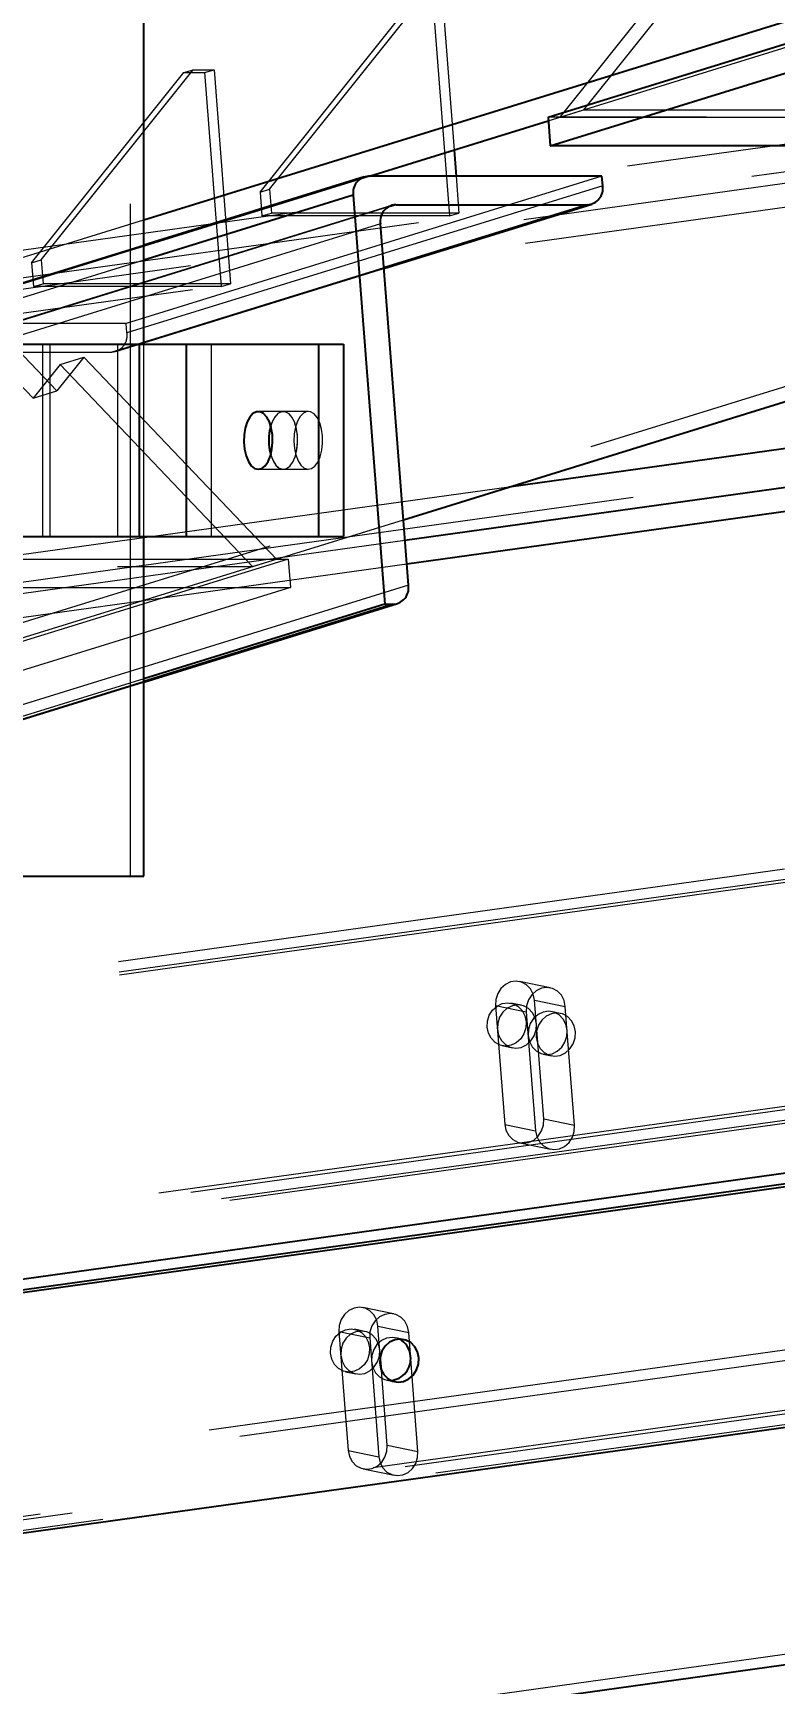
# Model space of a CAD drawing. Header units: millimetres. Extents: x 122 to 2816, y -707 to 556.
# Drawn here: x 678.192 to 679.593, y 301.451 to 304.569 of the extents above; entities that cross this region are included whole.
import ezdxf

# ---------------------------------------------------------------- set-up
doc = ezdxf.new("R2010")
doc.units = ezdxf.units.MM
doc.header["$PDSIZE"] = -1
doc.linetypes.add('HIDDEN', pattern=[1.905, 1.27, -0.635])
doc.layers.add('FORMAT', color=7, linetype='Continuous')
doc.styles.add('SLDTEXTSTYLE7', font='TXT', dxfattribs={"width": 0.75})
doc.dimstyles.new('SLDDIMSTYLE4', dxfattribs={"dimtxt": 1.852083, "dimasz": 1.852083, "dimexe": 0, "dimexo": 0.625, "dimgap": 0.463021, "dimtad": 1, "dimdec": 0, "dimlfac": 110, "dimrnd": 1e-09, "dimzin": 12, "dimtxsty": 'SLDTEXTSTYLE7', "dimsah": 1, "dimcen": 2.5, "dimazin": 3, "dimtfac": 1, "dimtdec": 0, "dimtmove": 0, "dimatfit": 0, "dimfrac": 2, "dimtzin": 12})

# ---------------------------------------------------------------- blocks, each defined once
blk = doc.blocks.new('*D1068')
at = {"layer": 'Defpoints', "color": 0}
for p in [(711.2391, 305.0429), (731.8934, 305.0429), (676.2391, 299.5884)]:
    blk.add_point(p, dxfattribs=at)
at = {"layer": 'FORMAT', "color": 0, "lineweight": -2}
for p, q in [((711.3016, 305.0429), (731.8934, 305.0429)), ((731.8934, 301.4405), (731.8934, 303.1908)), ((676.3016, 299.5884), (731.8934, 299.5884))]:
    blk.add_line(p, q, dxfattribs=at)
at = {"layer": 'FORMAT', "color": 0}
for points in [[(731.5847, 303.1908), (732.2021, 303.1908), (731.8934, 305.0429)], [(731.5847, 301.4405), (732.2021, 301.4405), (731.8934, 299.5884)]]:
    blk.add_solid(points, dxfattribs=at)
at = {"layer": 'FORMAT', "color": 0, "insert": (729.5783, 302.2484), "char_height": 1.85208, "attachment_point": 2, "rotation": 90, "style": 'SLDTEXTSTYLE7'}
blk.add_mtext('\\A1;600', dxfattribs=at)

msp = doc.modelspace()

# ---------------------------------------------------------------- linework, layer by layer
at = {"color": 7, "linetype": 'HIDDEN', "lineweight": 18}
for p, q in [((678.376487, 302.976968), (678.376487, 327.067877)), ((670.147718, 300.971311), (689.687689, 307.021205)), ((684.581231, 304.997515), (676.467853, 303.869647)), ((679.536568, 304.805208), (679.232049, 304.424054)), ((679.491648, 304.791301), (679.18713, 304.410146)), ((682.460062, 304.754727), (676.404036, 303.912858)), ((682.263825, 304.653963), (676.617034, 303.868984)), ((678.621097, 304.268701), (678.908199, 304.628057)), ((678.639065, 304.274264), (678.926167, 304.63362)), ((678.947564, 304.628057), (678.978857, 304.223782)), ((678.965532, 304.63362), (678.987611, 304.348372)), ((679.165438, 304.40343), (679.860922, 304.618763)), ((682.267301, 304.609044), (676.661487, 303.829761)), ((678.18987, 304.135186), (678.476973, 304.494542)), ((678.207838, 304.140749), (678.49494, 304.500105)), ((678.476973, 304.494542), (678.49494, 304.500105)), ((678.476973, 304.494542), (678.516337, 304.494542)), ((678.49494, 304.500105), (678.534305, 304.500105)), ((678.516337, 304.494542), (678.534305, 304.500105)), ((678.516337, 304.494542), (678.54763, 304.090267)), ((678.534305, 304.500105), (678.565598, 304.09583)), ((681.369346, 304.410146), (679.164918, 304.410146)), ((679.18713, 304.410146), (679.232049, 304.424054)), ((679.18713, 304.410146), (681.347134, 304.410146)), ((679.232049, 304.424054), (681.392054, 304.424054)), ((677.910844, 304.014987), (678.827774, 304.298884)), ((678.825864, 304.298884), (677.927474, 304.020728)), ((679.266749, 304.298884), (678.36836, 304.020728)), ((679.26814, 304.280916), (678.369751, 304.00276)), ((678.621097, 304.268701), (678.639065, 304.274264)), ((678.621097, 304.268701), (678.624574, 304.223782)), ((678.639065, 304.274264), (678.642541, 304.229345)), ((678.991442, 304.298884), (678.996825, 304.229345)), ((678.192769, 303.879399), (677.835304, 304.254201)), ((678.237689, 303.893307), (677.880223, 304.268109)), ((678.8693, 304.243782), (677.970911, 303.965626)), ((678.862044, 304.240265), (677.978884, 303.966824)), ((678.848564, 304.209045), (677.950174, 303.930889)), ((677.962578, 304.080376), (678.401668, 304.216325)), ((678.624574, 304.223782), (678.642541, 304.229345)), ((678.978857, 304.223782), (678.624574, 304.223782)), ((678.996825, 304.229345), (678.642541, 304.229345)), ((678.978857, 304.223782), (678.996825, 304.229345)), ((678.401668, 304.168816), (677.962578, 304.032866)), ((678.401668, 304.1405), (677.962578, 304.00455)), ((678.18987, 304.135186), (678.207838, 304.140749)), ((678.18987, 304.135186), (678.193347, 304.090267)), ((678.207838, 304.140749), (678.211315, 304.09583)), ((678.854995, 304.125953), (678.34104, 303.966824)), ((678.349014, 303.968023), (678.855091, 304.124713)), ((678.193347, 304.090267), (678.211315, 304.09583)), ((678.54763, 304.090267), (678.193347, 304.090267)), ((678.565598, 304.09583), (678.211315, 304.09583)), ((678.54763, 304.090267), (678.565598, 304.09583)), ((678.36836, 304.020728), (677.927474, 304.020728)), ((678.369751, 304.00276), (678.36836, 304.020728)), ((677.978884, 303.966824), (678.34104, 303.966824)), ((678.210426, 303.981706), (678.210426, 303.61807)), ((678.225041, 303.61807), (678.225041, 303.981706)), ((678.288442, 303.956832), (678.237689, 303.893307)), ((678.243522, 303.942925), (678.288442, 303.956832)), ((678.651966, 303.575678), (678.288442, 303.956832)), ((678.351895, 303.981706), (678.351895, 303.61807)), ((678.401668, 303.61807), (678.401668, 303.981706)), ((678.528608, 303.981706), (678.528608, 303.61807)), ((681.212271, 303.954429), (673.098893, 302.826561)), ((678.243522, 303.942925), (678.192769, 303.879399)), ((678.607047, 303.56177), (678.243522, 303.942925)), ((678.192769, 303.879399), (678.237689, 303.893307)), ((678.664971, 303.854434), (678.617734, 303.854434)), ((678.712209, 303.854434), (678.664971, 303.854434)), ((678.617734, 303.745343), (678.664971, 303.745343)), ((678.664971, 303.745343), (678.712209, 303.745343)), ((679.091102, 303.711642), (673.035076, 302.869773)), ((677.804077, 303.313158), (678.89184, 303.649947)), ((678.894864, 303.610878), (673.248073, 302.825899)), ((678.898341, 303.565959), (673.292527, 302.786676)), ((676.447042, 303.56177), (678.607047, 303.56177)), ((677.930431, 303.575678), (678.674178, 303.575678)), ((677.930431, 303.575678), (678.651966, 303.575678)), ((678.674178, 303.575678), (678.000386, 303.367061)), ((678.607047, 303.56177), (678.651966, 303.575678)), ((678.674178, 303.575678), (678.67835, 303.521775)), ((677.934603, 303.521775), (678.67835, 303.521775)), ((678.901413, 303.526269), (678.003024, 303.248113)), ((678.67835, 303.521775), (678.004558, 303.313158)), ((678.401668, 303.349369), (677.962578, 303.213419)), ((678.401668, 303.344493), (677.974313, 303.212177)), ((677.982287, 303.213376), (678.401668, 303.343224)), ((676.543114, 302.11608), (684.738445, 303.25534)), ((681.498582, 303.252304), (676.568685, 302.566982)), ((676.603454, 302.117787), (684.716832, 303.245655)), ((681.500117, 303.232476), (676.626775, 302.555016)), ((681.500526, 303.227188), (676.642266, 302.551825)), ((676.661545, 302.105822), (684.774922, 303.233689)), ((676.638224, 301.668593), (684.751602, 302.796461)), ((676.677035, 302.102631), (681.535296, 302.777994)), ((679.169001, 302.765729), (679.110911, 302.777695)), ((679.139536, 302.742753), (679.197626, 302.730788)), ((679.156921, 302.518156), (679.139536, 302.742753)), ((679.065778, 302.7325), (679.123868, 302.720534)), ((679.065778, 302.7325), (679.083163, 302.507903)), ((679.114387, 302.732775), (679.095024, 302.736764)), ((679.123868, 302.720534), (679.141253, 302.495937)), ((679.187968, 302.717618), (679.172478, 302.720809)), ((679.215011, 302.50619), (679.197626, 302.730788)), ((679.078517, 302.656628), (679.097881, 302.652639)), ((679.155971, 302.640674), (679.171461, 302.637483)), ((679.083163, 302.507903), (679.141253, 302.495937)), ((679.156921, 302.518156), (679.215011, 302.50619)), ((679.111788, 302.472962), (679.169878, 302.460996)), ((676.696314, 301.656627), (681.569656, 302.334086)), ((673.174154, 301.072994), (681.369485, 302.212255)), ((673.234494, 301.074702), (681.347872, 302.20257)), ((673.292584, 301.062736), (681.405962, 302.190604)), ((678.873289, 302.149866), (678.815199, 302.161832)), ((678.770067, 302.116638), (678.828157, 302.104672)), ((678.770067, 302.116638), (678.787452, 301.89204)), ((678.818676, 302.116913), (678.799313, 302.120901)), ((678.843825, 302.126891), (678.901915, 302.114925)), ((678.8482, 302.070369), (678.843825, 302.126891)), ((678.828157, 302.104672), (678.845542, 301.880074)), ((678.892257, 302.101756), (678.876766, 302.104947)), ((678.9193, 301.890328), (678.901915, 302.114925)), ((678.782806, 302.040765), (678.802169, 302.036777)), ((678.86121, 301.902294), (678.850292, 302.043343)), ((678.860259, 302.024811), (678.87575, 302.02162)), ((678.86121, 301.902294), (678.9193, 301.890328)), ((678.787452, 301.89204), (678.845542, 301.880074)), ((678.816077, 301.857099), (678.874167, 301.845133)), ((673.269264, 300.625507), (681.382641, 301.753375))]:
    msp.add_line(p, q, dxfattribs=at)
at = {"color": 7, "linetype": 'Continuous', "lineweight": 25}
for p, q in [((678.401668, 303.981706), (678.401668, 309.323723)), ((678.401668, 304.216325), (679.965732, 304.700585)), ((679.164918, 304.410146), (679.83871, 304.618763)), ((679.16909, 304.356243), (679.842882, 304.56486)), ((678.827774, 304.298884), (679.165438, 304.40343)), ((679.164918, 304.410146), (679.16909, 304.356243)), ((678.987611, 304.348372), (678.991442, 304.298884)), ((679.992386, 304.356243), (679.16909, 304.356243)), ((678.81789, 304.297685), (678.401668, 304.168816)), ((679.266749, 304.298884), (678.825864, 304.298884)), ((679.26814, 304.280916), (679.266749, 304.298884)), ((678.797153, 304.262948), (678.856957, 303.490333)), ((678.855091, 304.124713), (679.247403, 304.246179)), ((678.877274, 304.244981), (679.23943, 304.244981)), ((678.901413, 303.526269), (678.848564, 304.209045)), ((678.89184, 303.649947), (680.020018, 303.999249)), ((677.898748, 303.981706), (678.393013, 303.981706)), ((678.393013, 303.981706), (678.393013, 303.61807)), ((678.393013, 303.981706), (678.48137, 303.981706)), ((678.48137, 303.981706), (678.48137, 303.61807)), ((678.48137, 303.981706), (678.73137, 303.981706)), ((678.73137, 303.981706), (678.73137, 303.61807)), ((678.73137, 303.981706), (678.778608, 303.981706)), ((678.778608, 303.981706), (678.778608, 303.61807)), ((680.032154, 303.842461), (679.091102, 303.711642)), ((680.037782, 303.769759), (678.894864, 303.610878)), ((680.041259, 303.724839), (678.898341, 303.565959)), ((677.898748, 303.61807), (678.393013, 303.61807)), ((678.393013, 303.61807), (678.48137, 303.61807)), ((678.401668, 302.976968), (678.401668, 303.61807)), ((678.48137, 303.61807), (678.73137, 303.61807)), ((678.73137, 303.61807), (678.778608, 303.61807)), ((678.401668, 303.343224), (678.880676, 303.491532)), ((678.856957, 303.490333), (678.401668, 303.349369)), ((678.856957, 303.490333), (678.872703, 303.490333)), ((677.962578, 302.976968), (678.259109, 302.976968)), ((678.259109, 302.976968), (678.401668, 302.976968)), ((680.605459, 302.553393), (678.129622, 302.209218)), ((680.618807, 302.535207), (678.131156, 302.189391)), ((680.622366, 302.530358), (678.131566, 302.184103)), ((678.166335, 301.734909), (680.909998, 302.116314)), ((678.850292, 302.043343), (678.8482, 302.070369)), ((678.200695, 301.291001), (681.223568, 301.711221))]:
    msp.add_line(p, q, dxfattribs=at)
at = {"color": 8, "linetype": 'Continuous', "lineweight": 25}
for p, q in [((678.797153, 304.262948), (678.401668, 304.1405)), ((679.23943, 304.244981), (678.854995, 304.125953)), ((678.877274, 304.244981), (678.862044, 304.240265)), ((678.872703, 303.490333), (678.401668, 303.344493))]:
    msp.add_line(p, q, dxfattribs=at)
at = {"color": 7, "linetype": 'Continuous', "lineweight": 25, "flags": 128}
for points in [[(678.617734, 303.745343), (678.624516, 303.747056), (678.630872, 303.75209), (678.636403, 303.760126), (678.640761, 303.770661), (678.643672, 303.783033), (678.644953, 303.796463), (678.644523, 303.810109), (678.642411, 303.823113), (678.638748, 303.834657), (678.633764, 303.844017), (678.627773, 303.850603), (678.621152, 303.854004), (678.614315, 303.854004), (678.607694, 303.850603), (678.601703, 303.844017), (678.59672, 303.834657), (678.593057, 303.823113), (678.590944, 303.810109), (678.590515, 303.796463), (678.591796, 303.783033), (678.594707, 303.770661), (678.599064, 303.760126), (678.604595, 303.75209), (678.610951, 303.747056), (678.617734, 303.745343)], [(678.920883, 302.066815), (678.918507, 302.077997), (678.913336, 302.087858), (678.905789, 302.095598), (678.896477, 302.100592), (678.886155, 302.102434), (678.875658, 302.100975), (678.865837, 302.096333), (678.857488, 302.088884), (678.851287, 302.079232), (678.847737, 302.068159), (678.847125, 302.056561), (678.8495, 302.045379), (678.854671, 302.035518), (678.862218, 302.027778), (678.87153, 302.022784), (678.881853, 302.020942), (678.892349, 302.022402), (678.90217, 302.027044), (678.910519, 302.034492), (678.91672, 302.044144), (678.92027, 302.055217), (678.920883, 302.066815)]]:
    msp.add_lwpolyline(points, dxfattribs=at)
at = {"color": 7, "linetype": 'HIDDEN', "lineweight": 18, "flags": 128}
for points in [[(678.691923, 303.808233), (678.690039, 303.821376), (678.686579, 303.833169), (678.681762, 303.842871), (678.67589, 303.849872), (678.669332, 303.853732), (678.6625, 303.854209), (678.655823, 303.851273), (678.649721, 303.845109), (678.644577, 303.836102), (678.641353, 303.827161)], [(678.664971, 303.745343), (678.671754, 303.747056), (678.67811, 303.75209), (678.683641, 303.760126), (678.687999, 303.770661), (678.690909, 303.783033), (678.69219, 303.796463), (678.691761, 303.810109), (678.689649, 303.823113), (678.685985, 303.834657), (678.681002, 303.844017), (678.675011, 303.850603), (678.66839, 303.854004), (678.661553, 303.854004), (678.654932, 303.850603), (678.648941, 303.844017), (678.643957, 303.834657), (678.641353, 303.827161)], [(678.739161, 303.808233), (678.737276, 303.821376), (678.733817, 303.833169), (678.729, 303.842871), (678.723128, 303.849872), (678.71657, 303.853732), (678.709737, 303.854209), (678.70306, 303.851273), (678.696958, 303.845109), (678.691815, 303.836102), (678.687952, 303.824821), (678.685614, 303.811973), (678.684947, 303.798365), (678.685993, 303.784854), (678.688686, 303.772286), (678.692857, 303.761454), (678.698244, 303.753036), (678.704509, 303.747562), (678.711257, 303.745376), (678.718066, 303.746615), (678.724506, 303.751202), (678.730173, 303.758847), (678.734712, 303.769072), (678.737837, 303.781233), (678.739352, 303.794566), (678.739161, 303.808233)], [(678.641353, 303.772616), (678.641448, 303.772286), (678.645619, 303.761454), (678.651007, 303.753036), (678.657271, 303.747562), (678.66402, 303.745376), (678.670828, 303.746615), (678.677268, 303.751202), (678.682936, 303.758847), (678.687475, 303.769072), (678.690599, 303.781233), (678.692114, 303.794566), (678.691923, 303.808233)], [(678.641353, 303.772616), (678.641944, 303.770661), (678.646302, 303.760126), (678.651833, 303.75209), (678.658189, 303.747056), (678.664971, 303.745343)], [(679.139536, 302.742753), (679.137161, 302.753936), (679.13199, 302.763796), (679.124443, 302.771537), (679.115131, 302.776531), (679.104808, 302.778372), (679.094311, 302.776913), (679.084491, 302.772271), (679.076142, 302.764823), (679.069941, 302.755171), (679.06639, 302.744097), (679.065778, 302.7325)], [(679.197626, 302.730788), (679.195251, 302.74197), (679.19008, 302.751831), (679.182533, 302.759571), (679.173221, 302.764565), (679.162898, 302.766407), (679.152401, 302.764947), (679.142581, 302.760305), (679.134232, 302.752857), (679.128031, 302.743205), (679.12448, 302.732132), (679.123868, 302.720534)], [(679.049892, 302.691569), (679.050504, 302.703167), (679.054054, 302.71424), (679.060255, 302.723892), (679.068604, 302.73134), (679.078425, 302.735982), (679.088922, 302.737442), (679.099244, 302.7356), (679.108556, 302.730606), (679.116103, 302.722865), (679.121274, 302.713005), (679.12365, 302.701823), (679.123037, 302.690225), (679.119487, 302.679152), (679.113286, 302.6695), (679.104937, 302.662051), (679.095116, 302.657409), (679.08462, 302.65595), (679.074297, 302.657792), (679.064985, 302.662786), (679.057438, 302.670526), (679.052267, 302.680387), (679.049892, 302.691569)], [(679.143013, 302.697834), (679.140638, 302.709016), (679.135467, 302.718877), (679.12792, 302.726618), (679.118608, 302.731611), (679.108285, 302.733453), (679.097788, 302.731994), (679.087967, 302.727352), (679.079618, 302.719903), (679.073418, 302.710251), (679.069867, 302.699178), (679.069255, 302.687581), (679.07163, 302.676399), (679.076801, 302.666538), (679.084348, 302.658797), (679.09366, 302.653803), (679.103983, 302.651962), (679.11448, 302.653421), (679.124301, 302.658063), (679.13265, 302.665511), (679.13885, 302.675163), (679.142401, 302.686237), (679.143013, 302.697834)], [(679.201103, 302.685868), (679.198728, 302.69705), (679.193557, 302.706911), (679.18601, 302.714652), (679.176698, 302.719645), (679.166375, 302.721487), (679.155878, 302.720028), (679.146058, 302.715386), (679.137709, 302.707937), (679.131508, 302.698285), (679.127957, 302.687212), (679.127345, 302.675615), (679.129721, 302.664433), (679.134891, 302.654572), (679.142438, 302.646831), (679.151751, 302.641838), (679.162073, 302.639996), (679.17257, 302.641455), (679.182391, 302.646097), (679.19074, 302.653546), (679.196941, 302.663198), (679.200491, 302.674271), (679.201103, 302.685868)], [(679.216594, 302.682677), (679.214218, 302.693859), (679.209048, 302.70372), (679.201501, 302.711461), (679.192188, 302.716454), (679.181866, 302.718296), (679.171369, 302.716837), (679.161548, 302.712195), (679.153199, 302.704746), (679.146998, 302.695095), (679.143448, 302.684021), (679.142836, 302.672424), (679.145211, 302.661242), (679.150382, 302.651381), (679.157929, 302.64364), (679.167241, 302.638647), (679.177564, 302.636805), (679.188061, 302.638264), (679.197881, 302.642906), (679.20623, 302.650355), (679.212431, 302.660007), (679.215982, 302.67108), (679.216594, 302.682677)], [(679.083163, 302.507903), (679.085538, 302.496721), (679.090709, 302.48686), (679.098256, 302.479119), (679.107568, 302.474126), (679.117891, 302.472284), (679.128388, 302.473743), (679.138208, 302.478385), (679.146557, 302.485834), (679.152758, 302.495485), (679.156309, 302.506559), (679.156921, 302.518156)], [(679.141253, 302.495937), (679.143628, 302.484755), (679.148799, 302.474894), (679.156346, 302.467153), (679.165658, 302.46216), (679.175981, 302.460318), (679.186478, 302.461777), (679.196298, 302.466419), (679.204647, 302.473868), (679.210848, 302.48352), (679.214399, 302.494593), (679.215011, 302.50619)], [(678.843825, 302.126891), (678.841449, 302.138073), (678.836279, 302.147934), (678.828731, 302.155675), (678.819419, 302.160668), (678.809097, 302.16251), (678.7986, 302.161051), (678.788779, 302.156409), (678.78043, 302.14896), (678.774229, 302.139308), (678.770679, 302.128235), (678.770067, 302.116638)], [(678.901915, 302.114925), (678.899539, 302.126107), (678.894369, 302.135968), (678.886822, 302.143709), (678.87751, 302.148702), (678.867187, 302.150544), (678.85669, 302.149085), (678.846869, 302.144443), (678.83852, 302.136994), (678.83232, 302.127342), (678.828769, 302.116269), (678.828157, 302.104672)], [(678.75418, 302.075707), (678.754793, 302.087304), (678.758343, 302.098377), (678.764544, 302.108029), (678.772893, 302.115478), (678.782714, 302.12012), (678.79321, 302.121579), (678.803533, 302.119737), (678.812845, 302.114744), (678.820392, 302.107003), (678.825563, 302.097142), (678.827938, 302.08596), (678.827326, 302.074363), (678.823776, 302.063289), (678.817575, 302.053638), (678.809226, 302.046189), (678.799405, 302.041547), (678.788908, 302.040088), (678.778586, 302.041929), (678.769274, 302.046923), (678.761727, 302.054664), (678.756556, 302.064525), (678.75418, 302.075707)], [(678.847302, 302.081971), (678.844926, 302.093153), (678.839756, 302.103014), (678.832208, 302.110755), (678.822896, 302.115749), (678.812574, 302.11759), (678.802077, 302.116131), (678.792256, 302.111489), (678.783907, 302.104041), (678.777706, 302.094389), (678.774156, 302.083315), (678.773544, 302.071718), (678.775919, 302.060536), (678.78109, 302.050675), (678.788637, 302.042934), (678.797949, 302.037941), (678.808272, 302.036099), (678.818769, 302.037558), (678.828589, 302.0422), (678.836938, 302.049649), (678.843139, 302.059301), (678.84669, 302.070374), (678.847302, 302.081971)], [(678.884319, 302.102417), (678.880987, 302.103783), (678.870664, 302.105625), (678.860167, 302.104165), (678.850346, 302.099523), (678.841997, 302.092075), (678.835797, 302.082423), (678.832246, 302.07135), (678.831634, 302.059752), (678.834009, 302.04857), (678.83918, 302.038709), (678.846727, 302.030969), (678.856039, 302.025975), (678.866362, 302.024133), (678.868197, 302.02415)], [(678.787452, 301.89204), (678.789827, 301.880858), (678.794998, 301.870997), (678.802545, 301.863257), (678.811857, 301.858263), (678.82218, 301.856421), (678.832676, 301.85788), (678.842497, 301.862522), (678.850846, 301.869971), (678.857047, 301.879623), (678.860597, 301.890696), (678.86121, 301.902294)], [(678.845542, 301.880074), (678.847917, 301.868892), (678.853088, 301.859031), (678.860635, 301.851291), (678.869947, 301.846297), (678.88027, 301.844455), (678.890767, 301.845915), (678.900587, 301.850557), (678.908936, 301.858005), (678.915137, 301.867657), (678.918687, 301.87873), (678.9193, 301.890328)]]:
    msp.add_lwpolyline(points, dxfattribs=at)
at = {"color": 7, "linetype": 'Continuous', "lineweight": 25}
for centre, radius, start, end in [((678.827828, 304.267878), 0.031068, 93.624078, 189.1306), ((679.237466, 304.275986), 0.031068, 273.624078, 9.1306), ((678.879238, 304.213975), 0.031068, 93.624078, 189.1306), ((678.739267, 303.799888), 0.101642, 164.435597, 195.564403), ((678.739317, 303.799888), 0.10169, 164.443064, 195.556936), ((678.870739, 303.521339), 0.031068, 273.624078, 9.1306), ((678.867026, 302.068118), 0.038412, 2.816594, 63.243758), ((678.864395, 302.065246), 0.041272, 275.285783, 6.621698)]:
    msp.add_arc(centre, radius, start, end, dxfattribs=at)
at = {"color": 7, "linetype": 'HIDDEN', "lineweight": 18}
msp.add_arc((678.339077, 303.99783), 0.031068, 273.624078, 9.1306, dxfattribs=at)

# ---------------------------------------------------------------- dimensions: what is measured, and where the dimension line sits
at = {"layer": 'FORMAT'}
dim = msp.add_linear_dim(base=(731.893394, 305.042928), p1=(676.239135, 299.588383), p2=(711.239135, 305.042928), angle=90, dimstyle='SLDDIMSTYLE4', dxfattribs=at)
dim.commit()
dim.dimension.update_dxf_attribs({"geometry": '*D1068', "text_midpoint": (731.893394, 302.248414), "dimtype": 160})

doc.saveas('drawing.dxf')
